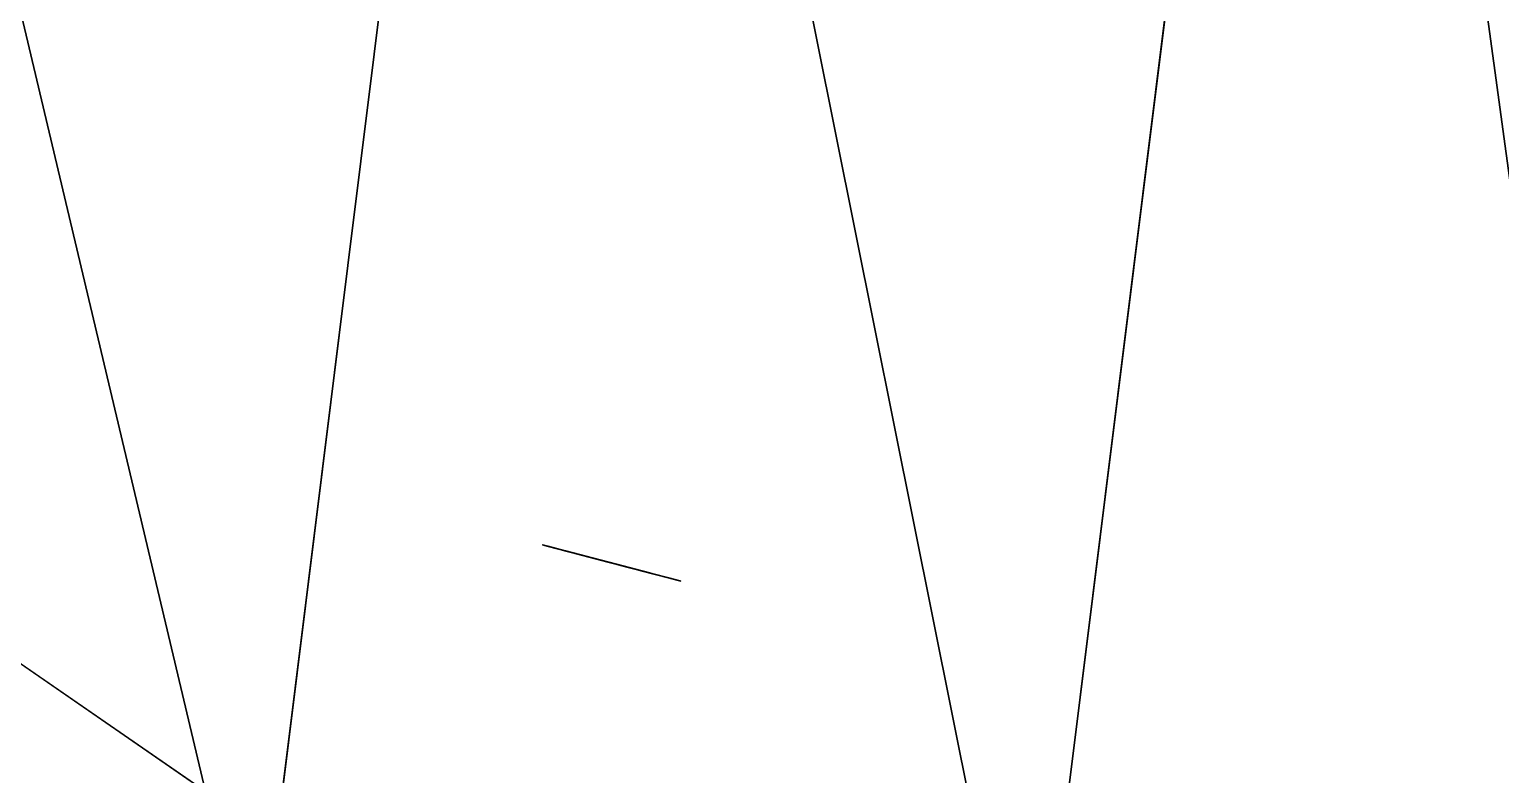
# Model space of a CAD drawing. Header units: inches. Extents: x -9483 to 9461, y -6412 to 6479.
# Drawn here: x 14.8 to 406.3, y -34.5 to 163.8 of the extents above; entities that cross this region are included whole.
import ezdxf

# ---------------------------------------------------------------- set-up
doc = ezdxf.new("R2010")
doc.units = ezdxf.units.IN
doc.header["$MEASUREMENT"] = 0
doc.layers.get('0').update_dxf_attribs({"true_color": 0xff5454})
doc.layers.add('Google_Earth_Snapshot', color=7, linetype='Continuous', true_color=0x664400)

# ---------------------------------------------------------------- blocks, each defined once
blk = doc.blocks.new('Group_1')
blk.add_line((4.57, 0), (6.93, 0, 9.4))
blk.add_polyline3d([(0.46, 0, 11.22), (0.85, 0, 7.45), (0.51, 0, 4.52), (0, 0, 1.56)])
blk = doc.blocks.new('2D_Man_Backpack')
at = {"color": 42, "true_color": 0xb8860b}
blk.add_line((-6.87, 0, 49.41), (-4.49, 0, 55.23), dxfattribs=at)
for p, q in [((-4.86, 0, 52.97), (-5.68, 0, 48.75)), ((-4.49, 0, 55.23), (-4.86, 0, 52.97)), ((-4.46, 0, 55.39), (-4.49, 0, 55.23)), ((0.94, 0, 39.38), (1.81, 0, 39.28)), ((1.76, 0, 64.59), (1.98, 0, 65.74)), ((2.12, 0, 63.26), (2.17, 0, 64.17)), ((4.65, 0, 31.66), (3.39, 0, 29.25)), ((3.39, 0, 29.25), (5.04, 0, 25.74)), ((5.44, 0, 35.34), (4.65, 0, 31.66)), ((5.63, 0, 38.62), (4.89, 0, 38.21)), ((5.45, 0, 58.98), (5.98, 0, 58.43)), ((5.91, 0, 55.52), (5.64, 0, 56.6)), ((10.14, 0, 69.09), (10.33, 0, 68.88)), ((12.24, 0, 10.05), (10.21, 0, 13.38))]:
    blk.add_line(p, q)
at = {"color": 18, "true_color": 0x000000}
blk.add_polyline3d([(-18.79, 0, 3.48), (-18.96, 0, 2.96), (-18.87, 0, 2.66), (-17.46, 0, 1.91), (-16.06, 0, 1.16), (-15.18, 0, 1.21), (-14.11, 0, 0.75), (-13.54, 0, 0.23), (-12.52, 0, -0.08), (-7.38, 0, -0.08), (-7.06, 0, 0), (-6.84, 0, 0.26), (-6.99, 0, 0.47), (-6.85, 0, 0.94), (-6.91, 0, 1.34), (-7.23, 0, 1.54), (-9.58, 0, 1.77), (-10.28, 0, 2.16)], dxfattribs=at)
for points in [[(-18.47, 0, 4.14), (-18.55, 0, 3.53), (-18.79, 0, 3.48)], [(-18.2, 0, 4.88), (-18.47, 0, 4.14)], [(-17.91, 0, 5.59), (-18.01, 0, 5.71), (-18.35, 0, 5.05), (-18.2, 0, 4.88)], [(-18.2, 0, 4.88), (-17.76, 0, 4.38), (-14.53, 0, 2.49), (-13.18, 0, 2.19), (-10.28, 0, 2.16)], [(-17.91, 0, 5.59), (-15.91, 0, 8.31), (-10.2, 0, 17.53), (-9.33, 0, 18.87), (-8.3, 0, 19.73), (-7.48, 0, 20.73), (-5.84, 0, 23.86), (-5.43, 0, 27.7), (-4.98, 0, 31.09), (-5.21, 0, 34.37), (-5.21, 0, 34.6)], [(-17.91, 0, 5.59), (-17.47, 0, 4.95), (-15.6, 0, 3.76), (-14.72, 0, 3.4)], [(1.45, 0, 36.69), (1.03, 0, 34.52), (-0.32, 0, 30.25), (-3.75, 0, 21.1), (-5.37, 0, 18.72), (-7.27, 0, 16.93), (-11.28, 0, 8.76), (-14.72, 0, 3.4)], [(-14.72, 0, 3.4), (-13.03, 0, 2.71), (-10.26, 0, 2.84)], [(-6.87, 0, 49.41), (-7.26, 0, 49.62), (-8.34, 0, 49.63), (-9.51, 0, 48.58), (-12.77, 0, 44.68), (-13, 0, 43.78), (-12.61, 0, 42.82), (-12.39, 0, 42.47)], [(-12.39, 0, 42.47), (-12.6, 0, 40.74), (-12.49, 0, 40.08), (-11.31, 0, 38.23), (-9.1, 0, 35.86), (-7.41, 0, 34.56), (-5.66, 0, 34.1), (-5.21, 0, 34.6)], [(-12.39, 0, 42.47), (-11.98, 0, 41.82), (-10.69, 0, 40.92), (-8.37, 0, 40.13), (-5.67, 0, 40.47), (-4.47, 0, 41.03), (-3.47, 0, 41.84), (-2.61, 0, 42.62), (-1.98, 0, 43.06)], [(-10.28, 0, 2.16), (-10, 0, 2.15), (-10.06, 0, 2.91), (-10.26, 0, 2.84)], [(1.02, 0, 24.41), (0.12, 0, 22.57), (-1.59, 0, 18.8), (-2.46, 0, 16.86), (-3.56, 0, 16.15), (-4.77, 0, 15.64), (-5.51, 0, 13.53), (-8.09, 0, 8.21), (-10.26, 0, 2.84)], [(-6.2, 0, 49.04), (-6.87, 0, 49.41)], [(-5.68, 0, 48.75), (-6.2, 0, 49.04)], [(-6.2, 0, 49.04), (-4.86, 0, 52.97)], [(-2.58, 0, 47.33), (-3.34, 0, 47.61), (-4.09, 0, 47.88), (-5.68, 0, 48.75)], [(-5.21, 0, 34.6), (-4.75, 0, 35.09), (-3.89, 0, 36.03), (-2.62, 0, 37.07)], [(0.34, 0, 61.55), (-0.92, 0, 60.77), (-3.22, 0, 58.33), (-4.46, 0, 55.39)], [(-2.58, 0, 47.33), (-2.82, 0, 45.93), (-2.61, 0, 44.15), (-1.98, 0, 43.06)], [(1.67, 0, 37.8), (0.89, 0, 37.6), (-1.15, 0, 37.25), (-2.62, 0, 37.07)], [(-2.62, 0, 37.07), (-2.22, 0, 37.4), (-0.99, 0, 38.73), (-0.46, 0, 39.64)], [(-1.98, 0, 43.06), (-1.37, 0, 42.01)], [(-1.37, 0, 42.01), (-0.46, 0, 39.64)], [(-0.46, 0, 39.64), (-0.11, 0, 38.73), (1.44, 0, 38.81)], [(0.34, 0, 61.55), (2.25, 0, 61.55), (3.56, 0, 60.94), (5.45, 0, 58.98)], [(2.12, 0, 63.26), (0.68, 0, 63.46), (0.34, 0, 61.55)], [(0.94, 0, 39.38), (1.44, 0, 38.81)], [(3.39, 0, 29.25), (1.02, 0, 24.41)], [(1.02, 0, 24.41), (2.72, 0, 21.89), (4.76, 0, 13.2), (5.5, 0, 10.42), (6.52, 0, 6.01), (7.85, 0, 3.18), (7.83, 0, 2.82)], [(1.44, 0, 38.81), (1.94, 0, 38.23), (2.45, 0, 37.61)], [(1.45, 0, 36.69), (2.35, 0, 36.38)], [(2.45, 0, 37.61), (1.67, 0, 37.8)], [(1.76, 0, 64.59), (2.17, 0, 64.17)], [(1.81, 0, 39.28), (3.06, 0, 40.35), (3.96, 0, 41.86)], [(4.22, 0, 39.6), (3.26, 0, 39.31), (1.81, 0, 39.28)], [(1.98, 0, 65.74), (2.47, 0, 67.9), (3.2, 0, 69.29), (4.42, 0, 70.43), (4.96, 0, 70.67)], [(2.53, 0, 43.95), (1.99, 0, 45.77)], [(1.99, 0, 45.77), (2.55, 0, 46.22), (5.64, 0, 56.6)], [(2.17, 0, 64.17), (2.27, 0, 64.07), (3.26, 0, 63.82), (4.32, 0, 63.49), (5.36, 0, 62.95), (5.94, 0, 63.04), (6.55, 0, 63.67), (7.65, 0, 64.4), (7.94, 0, 64.57)], [(2.45, 0, 37.61), (2.51, 0, 37.05), (2.35, 0, 36.38)], [(2.35, 0, 36.38), (3.16, 0, 36.14), (4.25, 0, 35.87), (4.71, 0, 35.82), (5.02, 0, 35.93), (5.22, 0, 36.21)], [(3.96, 0, 41.86), (2.53, 0, 43.95)], [(3.96, 0, 41.86), (4.22, 0, 40.87), (4.22, 0, 39.6)], [(4.89, 0, 38.21), (4.57, 0, 38.99), (4.22, 0, 39.6)], [(4.99, 0, 37.08), (4.89, 0, 38.21)], [(4.96, 0, 70.67), (6.84, 0, 70.86), (9.13, 0, 70.4)], [(5.63, 0, 38.62), (5.66, 0, 38.26), (5.33, 0, 37.67), (4.99, 0, 37.08)], [(5.22, 0, 36.21), (4.99, 0, 37.08)], [(12.36, 0, 2.53), (9.89, 0, 7.05), (7.84, 0, 12.07), (6.76, 0, 19.42), (5.04, 0, 25.74)], [(5.64, 0, 56.6), (5.14, 0, 58.53), (5.45, 0, 58.98)], [(5.44, 0, 35.34), (5.22, 0, 36.21)], [(5.63, 0, 38.62), (5.85, 0, 41.31), (5.91, 0, 55.52)], [(5.98, 0, 58.43), (6.42, 0, 60.74)], [(6.42, 0, 60.74), (7.22, 0, 60.89), (7.99, 0, 61.33), (8.64, 0, 62.13), (9.27, 0, 63.37), (9.67, 0, 64.35), (9.68, 0, 64.79), (9.96, 0, 65.15), (10.17, 0, 65.82)], [(7.83, 0, 2.82), (7.63, 0, 2.83), (7.66, 0, 1.24), (8.1, 0, 1.28)], [(12.36, 0, 2.53), (11.81, 0, 2.53), (7.83, 0, 2.82)], [(8.94, 0, 65.43), (8.96, 0, 66.04), (8.61, 0, 66.19), (8.22, 0, 65.84), (7.98, 0, 65.32), (7.94, 0, 64.57)], [(7.96, 0, 63.78), (7.94, 0, 64.57)], [(7.96, 0, 63.78), (8.17, 0, 63.53), (8.4, 0, 63.67)], [(8.1, 0, 1.28), (8.26, 0, 0.47), (8.12, 0, 0.27), (8.23, 0, -0.08)], [(8.1, 0, 1.28), (8.54, 0, 1.32), (12.47, 0, 2.03), (15.8, 0, 3.18), (16.22, 0, 3.54)], [(8.23, 0, -0.08), (10.86, 0, -0.08), (12.74, 0, 0.33), (14.2, 0, 0.51), (16.99, 0, 1.48), (18.91, 0, 2.44), (19.06, 0, 2.8), (18.82, 0, 3.06), (18.68, 0, 3.69), (18.36, 0, 3.96), (17.13, 0, 3.64), (16.22, 0, 3.54)], [(8.77, 0, 70.18), (10.09, 0, 69.6), (10.55, 0, 69.09)], [(8.94, 0, 65.43), (8.89, 0, 64.83), (8.88, 0, 64.47), (9.24, 0, 64.45)], [(9.24, 0, 64.45), (9.59, 0, 65.3), (9.85, 0, 65.75), (10.17, 0, 65.82)], [(10.55, 0, 69.09), (10.14, 0, 69.09)], [(10.17, 0, 65.82), (10.46, 0, 66.2), (10.53, 0, 67.16), (10.77, 0, 66.9)], [(10.77, 0, 66.9), (10.87, 0, 67.79), (10.33, 0, 68.88)], [(15.58, 0, 4.12), (15.05, 0, 5.46), (12.24, 0, 10.05)], [(15.58, 0, 4.12), (12.36, 0, 2.53)], [(16.22, 0, 3.54), (15.75, 0, 4.47), (15.58, 0, 4.12)], [(9.13, 0, 70.4), (8.77, 0, 70.18)]]:
    blk.add_polyline3d(points)
at = {"color": 7, "true_color": 0xf5f5f5}
for points in [[(-1.37, 0, 42.01), (-0.94, 0, 41.26), (0.07, 0, 39.48), (0.94, 0, 39.38)], [(2.53, 0, 43.95), (3.51, 0, 45.71), (5.11, 0, 52), (5.91, 0, 55.52)]]:
    blk.add_polyline3d(points, dxfattribs=at)
at = {"color": 169, "true_color": 0x242f42}
for points in [[(1.67, 0, 37.8), (1.45, 0, 36.69)], [(5.44, 0, 35.34), (5.49, 0, 33.81), (5.61, 0, 32.01), (6.24, 0, 30.67), (7.48, 0, 27.3), (10.1, 0, 19.95), (10.58, 0, 17.49), (11.41, 0, 13.77), (12.24, 0, 10.05)]]:
    blk.add_polyline3d(points, dxfattribs=at)
at = {"color": 250, "true_color": 0x232323}
blk.add_polyline3d([(6.42, 0, 60.74), (5.24, 0, 61.72), (3.49, 0, 62.69), (2.12, 0, 63.26)], dxfattribs=at)
blk.add_blockref('Group_1', (-2.58, 0, 45.77))
at = {"color": 7, "true_color": 0xf5f5f5}
mesh = blk.add_polyface(dxfattribs=at)
corners = [(-7.38, 0, -0.08), (-13.54, 0, 0.23), (-12.52, 0, -0.08), (-7.06, 0), (-6.84, 0, 0.26), (-14.11, 0, 0.75), (-6.99, 0, 0.47), (-6.85, 0, 0.94), (-15.18, 0, 1.21), (-6.91, 0, 1.34), (-17.46, 0, 1.91), (-16.06, 0, 1.16), (-7.23, 0, 1.54), (-9.58, 0, 1.77), (-10.28, 0, 2.16), (-13.18, 0, 2.19), (-18.87, 0, 2.66), (-14.53, 0, 2.49), (-17.76, 0, 4.38), (-18.96, 0, 2.96), (-18.55, 0, 3.53), (-18.79, 0, 3.48), (-18.47, 0, 4.14), (-18.2, 0, 4.88)]
mesh.append_faces([[corners[k] for k in face] for face in [(0, 1, 2), (8, 10, 11), (19, 20, 21), (22, 18, 23)]], dxfattribs={"vtx0": -1, "color": 7})
mesh.append_faces([[corners[k] for k in face] for face in [(1, 4, 5), (5, 7, 8), (10, 15, 16), (16, 18, 19), (20, 18, 22)]], dxfattribs={"vtx0": -1, "vtx1": -1, "color": 7})
mesh.append_faces([[corners[k] for k in face] for face in [(10, 8, 9), (19, 18, 20)]], dxfattribs={"vtx0": -1, "vtx1": -1, "vtx2": -1, "color": 7})
mesh.append_faces([[corners[k] for k in face] for face in [(1, 0, 3), (1, 3, 4), (5, 4, 6), (5, 6, 7), (8, 7, 9), (10, 9, 12), (10, 12, 13), (10, 13, 14), (10, 14, 15), (16, 15, 17), (16, 17, 18)]], dxfattribs={"vtx0": -1, "vtx2": -1, "color": 7})
mesh = blk.add_polyface(dxfattribs=at)
corners = [(-10.06, 0, 2.91), (-10.28, 0, 2.16), (-10, 0, 2.15), (-10.26, 0, 2.84), (-13.18, 0, 2.19), (-14.53, 0, 2.49), (-13.03, 0, 2.71), (-17.76, 0, 4.38), (-14.72, 0, 3.4), (-15.6, 0, 3.76), (-17.47, 0, 4.95), (-18.2, 0, 4.88), (-18.35, 0, 5.05), (-17.91, 0, 5.59), (-18.01, 0, 5.71)]
mesh.append_faces([[corners[k] for k in face] for face in [(0, 1, 2), (12, 13, 14)]], dxfattribs={"vtx0": -1, "color": 7})
mesh.append_faces([[corners[k] for k in face] for face in [(1, 3, 4), (4, 3, 5), (7, 10, 11), (11, 10, 12)]], dxfattribs={"vtx0": -1, "vtx1": -1, "color": 7})
mesh.append_faces([[corners[k] for k in face] for face in [(1, 0, 3), (5, 3, 6), (6, 7, 5), (7, 6, 8), (7, 8, 9), (7, 9, 10), (12, 10, 13)]], dxfattribs={"vtx0": -1, "vtx2": -1, "color": 7})
mesh = blk.add_polyface(dxfattribs=at)
corners = [(-11.28, 0, 8.76), (-15.6, 0, 3.76), (-14.72, 0, 3.4), (-17.47, 0, 4.95), (-17.91, 0, 5.59), (-15.91, 0, 8.31), (-10.2, 0, 17.53), (-7.27, 0, 16.93), (-5.37, 0, 18.72), (-9.33, 0, 18.87), (-3.75, 0, 21.1), (-8.3, 0, 19.73), (-7.48, 0, 20.73), (-5.84, 0, 23.86), (-0.32, 0, 30.25), (-5.43, 0, 27.7), (-4.98, 0, 31.09), (1.03, 0, 34.52), (-5.21, 0, 34.37), (-5.21, 0, 34.6), (1.45, 0, 36.69), (-4.75, 0, 35.09), (-3.89, 0, 36.03), (-2.62, 0, 37.07), (-1.15, 0, 37.25), (0.89, 0, 37.6), (1.67, 0, 37.8)]
mesh.append_faces([[corners[k] for k in face] for face in [(0, 1, 2), (25, 20, 26)]], dxfattribs={"vtx0": -1, "color": 7})
mesh.append_faces([[corners[k] for k in face] for face in [(1, 0, 3), (3, 0, 4), (4, 0, 5), (5, 0, 6), (6, 8, 9), (9, 10, 11), (11, 10, 12), (12, 10, 13), (13, 14, 15), (15, 14, 16), (16, 17, 18), (18, 17, 19), (19, 20, 21), (21, 20, 22), (22, 20, 23), (23, 20, 24), (24, 20, 25)]], dxfattribs={"vtx0": -1, "vtx1": -1, "color": 7})
mesh.append_faces([[corners[k] for k in face] for face in [(6, 0, 7), (6, 7, 8), (9, 8, 10), (13, 10, 14), (16, 14, 17), (19, 17, 20)]], dxfattribs={"vtx0": -1, "vtx2": -1, "color": 7})
mesh = blk.add_polyface(dxfattribs=at)
corners = [(5.44, 0, 35.34), (5.02, 0, 35.93), (4.71, 0, 35.82), (5.22, 0, 36.21), (-10.26, 0, 2.84), (-14.72, 0, 3.4), (-13.03, 0, 2.71), (-8.09, 0, 8.21), (-11.28, 0, 8.76), (-5.51, 0, 13.53), (-7.27, 0, 16.93), (-4.77, 0, 15.64), (-3.56, 0, 16.15), (-2.46, 0, 16.86), (-1.59, 0, 18.8), (-5.37, 0, 18.72), (-3.75, 0, 21.1), (0.12, 0, 22.57), (-0.32, 0, 30.25), (1.02, 0, 24.41), (3.39, 0, 29.25), (4.65, 0, 31.66), (1.03, 0, 34.52), (2.35, 0, 36.38), (1.45, 0, 36.69), (3.16, 0, 36.14), (4.25, 0, 35.87)]
mesh.append_faces([[corners[k] for k in face] for face in [(1, 0, 3), (4, 5, 6), (22, 23, 24)]], dxfattribs={"vtx0": -1, "color": 7})
mesh.append_faces([[corners[k] for k in face] for face in [(5, 7, 8), (8, 9, 10), (10, 14, 15), (15, 14, 16), (16, 17, 18), (18, 21, 22), (23, 0, 25), (25, 0, 26), (26, 0, 2)]], dxfattribs={"vtx0": -1, "vtx1": -1, "color": 7})
mesh.append_faces([[corners[k] for k in face] for face in [(22, 0, 23)]], dxfattribs={"vtx0": -1, "vtx1": -1, "vtx2": -1, "color": 7})
mesh.append_faces([[corners[k] for k in face] for face in [(0, 1, 2), (5, 4, 7), (8, 7, 9), (10, 9, 11), (10, 11, 12), (10, 12, 13), (10, 13, 14), (16, 14, 17), (18, 17, 19), (18, 19, 20), (18, 20, 21), (22, 21, 0)]], dxfattribs={"vtx0": -1, "vtx2": -1, "color": 7})
mesh = blk.add_polyface(dxfattribs=at)
corners = [(-5.67, 0, 40.47), (-10.69, 0, 40.92), (-8.37, 0, 40.13), (-4.47, 0, 41.03), (-11.98, 0, 41.82), (-3.47, 0, 41.84), (-12.39, 0, 42.47), (-2.61, 0, 42.62), (-12.61, 0, 42.82), (-1.98, 0, 43.06), (-13, 0, 43.78), (-2.61, 0, 44.15), (-12.77, 0, 44.68), (-2.82, 0, 45.93), (-9.51, 0, 48.58), (-2.58, 0, 47.33), (-3.34, 0, 47.61), (-4.09, 0, 47.88), (-5.68, 0, 48.75), (-8.34, 0, 49.63), (-6.2, 0, 49.04), (-6.87, 0, 49.41), (-7.26, 0, 49.62)]
mesh.append_faces([[corners[k] for k in face] for face in [(0, 1, 2), (19, 21, 22)]], dxfattribs={"vtx0": -1, "color": 7})
mesh.append_faces([[corners[k] for k in face] for face in [(1, 3, 4), (4, 5, 6), (6, 7, 8), (8, 9, 10), (10, 11, 12), (12, 13, 14), (14, 18, 19)]], dxfattribs={"vtx0": -1, "vtx1": -1, "color": 7})
mesh.append_faces([[corners[k] for k in face] for face in [(1, 0, 3), (4, 3, 5), (6, 5, 7), (8, 7, 9), (10, 9, 11), (12, 11, 13), (14, 13, 15), (14, 15, 16), (14, 16, 17), (14, 17, 18), (19, 18, 20), (19, 20, 21)]], dxfattribs={"vtx0": -1, "vtx2": -1, "color": 7})
mesh = blk.add_polyface(dxfattribs=at)
corners = [(-5.21, 0, 34.6), (-7.41, 0, 34.56), (-5.66, 0, 34.1), (-9.1, 0, 35.86), (-4.75, 0, 35.09), (-3.89, 0, 36.03), (-11.31, 0, 38.23), (-2.62, 0, 37.07), (-2.22, 0, 37.4), (-0.99, 0, 38.73), (-12.49, 0, 40.08), (-0.46, 0, 39.64), (-8.37, 0, 40.13), (-5.67, 0, 40.47), (-1.37, 0, 42.01), (-4.47, 0, 41.03), (-3.47, 0, 41.84), (-2.61, 0, 42.62), (-1.98, 0, 43.06), (-12.6, 0, 40.74), (-10.69, 0, 40.92), (-11.98, 0, 41.82), (-12.39, 0, 42.47)]
mesh.append_faces([[corners[k] for k in face] for face in [(0, 1, 2), (17, 14, 18), (19, 21, 22)]], dxfattribs={"vtx0": -1, "color": 7})
mesh.append_faces([[corners[k] for k in face] for face in [(1, 0, 3), (3, 5, 6), (6, 9, 10), (12, 11, 13), (13, 14, 15), (15, 14, 16), (16, 14, 17)]], dxfattribs={"vtx0": -1, "vtx1": -1, "color": 7})
mesh.append_faces([[corners[k] for k in face] for face in [(10, 11, 12)]], dxfattribs={"vtx0": -1, "vtx1": -1, "vtx2": -1, "color": 7})
mesh.append_faces([[corners[k] for k in face] for face in [(3, 0, 4), (3, 4, 5), (6, 5, 7), (6, 7, 8), (6, 8, 9), (10, 9, 11), (13, 11, 14), (12, 19, 10), (19, 12, 20), (19, 20, 21)]], dxfattribs={"vtx0": -1, "vtx2": -1, "color": 7})
mesh = blk.add_polyface(dxfattribs=at)
corners = [(-4.86, 0, 52.97), (-6.87, 0, 49.41), (-6.2, 0, 49.04), (-4.49, 0, 55.23)]
mesh.append_faces([[corners[k] for k in face] for face in [(0, 1, 2), (1, 0, 3)]], dxfattribs={"vtx0": -1, "color": 7})
mesh = blk.add_polyface(dxfattribs=at)
corners = [(3.06, 0, 40.35), (0.94, 0, 39.38), (1.81, 0, 39.28), (0.07, 0, 39.48), (-0.94, 0, 41.26), (3.96, 0, 41.86), (-1.37, 0, 42.01), (2.53, 0, 43.95), (-1.98, 0, 43.06), (-2.61, 0, 44.15), (1.99, 0, 45.77), (-2.82, 0, 45.93), (2.55, 0, 46.22), (-2.58, 0, 47.33), (5.64, 0, 56.6), (-3.34, 0, 47.61), (-4.09, 0, 47.88), (-5.68, 0, 48.75), (-4.86, 0, 52.97), (-4.49, 0, 55.23), (-4.46, 0, 55.39), (-3.22, 0, 58.33), (5.14, 0, 58.53), (-0.92, 0, 60.77), (5.45, 0, 58.98), (3.56, 0, 60.94), (0.34, 0, 61.55), (2.25, 0, 61.55)]
mesh.append_faces([[corners[k] for k in face] for face in [(0, 1, 2), (26, 25, 27)]], dxfattribs={"vtx0": -1, "color": 7})
mesh.append_faces([[corners[k] for k in face] for face in [(1, 0, 3), (3, 0, 4), (4, 5, 6), (6, 7, 8), (8, 7, 9), (9, 10, 11), (11, 12, 13), (13, 14, 15), (15, 14, 16), (16, 14, 17), (17, 14, 18), (18, 14, 19), (19, 14, 20), (20, 14, 21), (21, 22, 23), (23, 25, 26)]], dxfattribs={"vtx0": -1, "vtx1": -1, "color": 7})
mesh.append_faces([[corners[k] for k in face] for face in [(4, 0, 5), (6, 5, 7), (9, 7, 10), (11, 10, 12), (13, 12, 14), (21, 14, 22), (23, 22, 24), (23, 24, 25)]], dxfattribs={"vtx0": -1, "vtx2": -1, "color": 7})
mesh = blk.add_polyface(dxfattribs=at)
corners = [(1.94, 0, 38.23), (1.67, 0, 37.8), (2.45, 0, 37.61), (1.44, 0, 38.81), (-0.11, 0, 38.73), (-1.15, 0, 37.25), (-2.22, 0, 37.4), (-2.62, 0, 37.07), (0.89, 0, 37.6), (-0.99, 0, 38.73), (-0.46, 0, 39.64)]
mesh.append_faces([[corners[k] for k in face] for face in [(0, 1, 2), (5, 6, 7), (9, 4, 10)]], dxfattribs={"vtx0": -1, "color": 7})
mesh.append_faces([[corners[k] for k in face] for face in [(6, 8, 9)]], dxfattribs={"vtx0": -1, "vtx1": -1, "color": 7})
mesh.append_faces([[corners[k] for k in face] for face in [(9, 1, 0), (9, 0, 4)]], dxfattribs={"vtx0": -1, "vtx1": -1, "vtx2": -1, "color": 7})
mesh.append_faces([[corners[k] for k in face] for face in [(6, 5, 8), (9, 8, 1)]], dxfattribs={"vtx0": -1, "vtx2": -1, "color": 7})
mesh.append_faces([[corners[k] for k in face] for face in [(3, 4, 0)]], dxfattribs={"vtx1": -1, "color": 7})
mesh = blk.add_polyface(dxfattribs=at)
corners = [(1.44, 0, 38.81), (-0.46, 0, 39.64), (-0.11, 0, 38.73), (0.07, 0, 39.48), (0.94, 0, 39.38), (-0.94, 0, 41.26), (-1.37, 0, 42.01)]
mesh.append_faces([[corners[k] for k in face] for face in [(0, 1, 2), (3, 0, 4), (1, 5, 6)]], dxfattribs={"vtx0": -1, "color": 7})
mesh.append_faces([[corners[k] for k in face] for face in [(1, 0, 3)]], dxfattribs={"vtx0": -1, "vtx1": -1, "vtx2": -1, "color": 7})
mesh.append_faces([[corners[k] for k in face] for face in [(1, 3, 5)]], dxfattribs={"vtx0": -1, "vtx2": -1, "color": 7})
mesh = blk.add_polyface(dxfattribs=at)
corners = [(6.42, 0, 60.74), (5.45, 0, 58.98), (5.98, 0, 58.43), (3.56, 0, 60.94), (5.24, 0, 61.72), (2.25, 0, 61.55), (0.34, 0, 61.55), (0.68, 0, 63.46), (3.49, 0, 62.69), (2.12, 0, 63.26)]
mesh.append_faces([[corners[k] for k in face] for face in [(0, 1, 2), (7, 8, 9)]], dxfattribs={"vtx0": -1, "color": 7})
mesh.append_faces([[corners[k] for k in face] for face in [(1, 0, 3), (3, 4, 5), (5, 4, 6), (6, 4, 7)]], dxfattribs={"vtx0": -1, "vtx1": -1, "color": 7})
mesh.append_faces([[corners[k] for k in face] for face in [(3, 0, 4), (7, 4, 8)]], dxfattribs={"vtx0": -1, "vtx2": -1, "color": 7})
mesh = blk.add_polyface(dxfattribs=at)
corners = [(4.57, 0, 38.99), (3.26, 0, 39.31), (1.81, 0, 39.28), (4.22, 0, 39.6), (5.02, 0, 35.93), (4.25, 0, 35.87), (4.71, 0, 35.82), (3.16, 0, 36.14), (5.22, 0, 36.21), (2.35, 0, 36.38), (4.99, 0, 37.08), (2.51, 0, 37.05), (2.45, 0, 37.61), (4.89, 0, 38.21), (1.94, 0, 38.23), (1.44, 0, 38.81), (0.94, 0, 39.38)]
mesh.append_faces([[corners[k] for k in face] for face in [(1, 0, 3), (4, 5, 6), (15, 2, 16)]], dxfattribs={"vtx0": -1, "color": 7})
mesh.append_faces([[corners[k] for k in face] for face in [(5, 4, 7), (7, 8, 9), (9, 10, 11), (11, 10, 12), (12, 13, 14), (14, 0, 15)]], dxfattribs={"vtx0": -1, "vtx1": -1, "color": 7})
mesh.append_faces([[corners[k] for k in face] for face in [(15, 0, 2)]], dxfattribs={"vtx0": -1, "vtx1": -1, "vtx2": -1, "color": 7})
mesh.append_faces([[corners[k] for k in face] for face in [(0, 1, 2), (7, 4, 8), (9, 8, 10), (12, 10, 13), (14, 13, 0)]], dxfattribs={"vtx0": -1, "vtx2": -1, "color": 7})
mesh = blk.add_polyface(dxfattribs=at)
corners = [(9.89, 0, 7.05), (11.81, 0, 2.53), (12.36, 0, 2.53), (7.83, 0, 2.82), (7.85, 0, 3.18), (6.52, 0, 6.01), (5.5, 0, 10.42), (7.84, 0, 12.07), (4.76, 0, 13.2), (6.76, 0, 19.42), (2.72, 0, 21.89), (5.04, 0, 25.74), (1.02, 0, 24.41), (3.39, 0, 29.25)]
mesh.append_faces([[corners[k] for k in face] for face in [(0, 1, 2), (12, 11, 13)]], dxfattribs={"vtx0": -1, "color": 7})
mesh.append_faces([[corners[k] for k in face] for face in [(1, 0, 3), (3, 0, 4), (4, 0, 5), (5, 0, 6), (6, 7, 8), (8, 9, 10), (10, 11, 12)]], dxfattribs={"vtx0": -1, "vtx1": -1, "color": 7})
mesh.append_faces([[corners[k] for k in face] for face in [(6, 0, 7), (8, 7, 9), (10, 9, 11)]], dxfattribs={"vtx0": -1, "vtx2": -1, "color": 7})
mesh = blk.add_polyface(dxfattribs=at)
corners = [(2.51, 0, 37.05), (1.45, 0, 36.69), (2.35, 0, 36.38), (1.67, 0, 37.8), (2.45, 0, 37.61)]
mesh.append_faces([[corners[k] for k in face] for face in [(0, 1, 2), (3, 0, 4)]], dxfattribs={"vtx0": -1, "color": 7})
mesh.append_faces([[corners[k] for k in face] for face in [(1, 0, 3)]], dxfattribs={"vtx0": -1, "vtx1": -1, "color": 7})
mesh = blk.add_polyface(dxfattribs=at)
corners = [(9.59, 0, 65.3), (8.88, 0, 64.47), (9.24, 0, 64.45), (8.89, 0, 64.83), (8.94, 0, 65.43), (9.85, 0, 65.75), (8.96, 0, 66.04), (10.17, 0, 65.82), (10.46, 0, 66.2), (8.61, 0, 66.19), (10.87, 0, 67.79), (10.53, 0, 67.16), (10.77, 0, 66.9), (10.09, 0, 69.6), (10.14, 0, 69.09), (10.55, 0, 69.09), (3.2, 0, 69.29), (4.42, 0, 70.43), (8.77, 0, 70.18), (9.13, 0, 70.4), (6.84, 0, 70.86), (4.96, 0, 70.67), (5.94, 0, 63.04), (4.32, 0, 63.49), (5.36, 0, 62.95), (6.55, 0, 63.67), (3.26, 0, 63.82), (7.65, 0, 64.4), (2.27, 0, 64.07), (2.17, 0, 64.17), (1.76, 0, 64.59), (7.94, 0, 64.57), (7.98, 0, 65.32), (1.98, 0, 65.74), (8.22, 0, 65.84), (2.47, 0, 67.9), (10.33, 0, 68.88)]
mesh.append_faces([[corners[k] for k in face] for face in [(0, 1, 2), (10, 11, 12), (13, 14, 15), (17, 20, 21), (22, 23, 24)]], dxfattribs={"vtx0": -1, "color": 7})
mesh.append_faces([[corners[k] for k in face] for face in [(1, 0, 3), (3, 0, 4), (4, 5, 6), (6, 8, 9), (16, 13, 17), (23, 25, 26), (26, 27, 28), (28, 27, 29), (29, 27, 30), (30, 32, 33), (33, 34, 35), (35, 36, 16)]], dxfattribs={"vtx0": -1, "vtx1": -1, "color": 7})
mesh.append_faces([[corners[k] for k in face] for face in [(14, 13, 16), (35, 9, 8), (35, 11, 10)]], dxfattribs={"vtx0": -1, "vtx1": -1, "vtx2": -1, "color": 7})
mesh.append_faces([[corners[k] for k in face] for face in [(4, 0, 5), (6, 5, 7), (6, 7, 8), (17, 13, 18), (17, 18, 19), (17, 19, 20), (23, 22, 25), (26, 25, 27), (30, 27, 31), (30, 31, 32), (33, 32, 34), (35, 34, 9), (35, 8, 11), (35, 10, 36), (16, 36, 14)]], dxfattribs={"vtx0": -1, "vtx2": -1, "color": 7})
mesh = blk.add_polyface(dxfattribs=at)
corners = [(3.26, 0, 39.31), (3.06, 0, 40.35), (1.81, 0, 39.28), (4.22, 0, 39.6), (4.22, 0, 40.87), (3.96, 0, 41.86)]
mesh.append_faces([[corners[k] for k in face] for face in [(0, 1, 2), (1, 4, 5)]], dxfattribs={"vtx0": -1, "color": 7})
mesh.append_faces([[corners[k] for k in face] for face in [(1, 0, 3), (1, 3, 4)]], dxfattribs={"vtx0": -1, "vtx2": -1, "color": 7})
mesh = blk.add_polyface(dxfattribs=at)
corners = [(3.51, 0, 45.71), (1.99, 0, 45.77), (2.53, 0, 43.95), (2.55, 0, 46.22), (5.11, 0, 52), (5.64, 0, 56.6), (5.91, 0, 55.52)]
mesh.append_faces([[corners[k] for k in face] for face in [(0, 1, 2), (5, 4, 6)]], dxfattribs={"vtx0": -1, "color": 7})
mesh.append_faces([[corners[k] for k in face] for face in [(1, 0, 3), (3, 4, 5)]], dxfattribs={"vtx0": -1, "vtx1": -1, "color": 7})
mesh.append_faces([[corners[k] for k in face] for face in [(3, 0, 4)]], dxfattribs={"vtx0": -1, "vtx2": -1, "color": 7})
mesh = blk.add_polyface(dxfattribs=at)
corners = [(7.65, 0, 64.4), (8.88, 0, 64.47), (7.94, 0, 64.57), (9.24, 0, 64.45), (8.89, 0, 64.83), (7.98, 0, 65.32), (8.94, 0, 65.43), (8.22, 0, 65.84), (8.96, 0, 66.04), (8.61, 0, 66.19), (7.22, 0, 60.89), (5.24, 0, 61.72), (6.42, 0, 60.74), (7.99, 0, 61.33), (8.64, 0, 62.13), (3.49, 0, 62.69), (9.27, 0, 63.37), (5.36, 0, 62.95), (5.94, 0, 63.04), (6.55, 0, 63.67), (9.67, 0, 64.35), (9.68, 0, 64.79), (9.59, 0, 65.3), (9.96, 0, 65.15), (10.17, 0, 65.82), (9.85, 0, 65.75), (2.12, 0, 63.26), (4.32, 0, 63.49), (2.27, 0, 64.07), (2.17, 0, 64.17), (3.26, 0, 63.82)]
mesh.append_faces([[corners[k] for k in face] for face in [(7, 8, 9), (10, 11, 12), (22, 24, 25), (26, 28, 29), (28, 27, 30)]], dxfattribs={"vtx0": -1, "color": 7})
mesh.append_faces([[corners[k] for k in face] for face in [(0, 1, 2), (1, 0, 3), (2, 4, 5), (5, 6, 7), (11, 14, 15), (17, 16, 18), (18, 16, 19), (19, 20, 0), (3, 21, 22)]], dxfattribs={"vtx0": -1, "vtx1": -1, "color": 7})
mesh.append_faces([[corners[k] for k in face] for face in [(15, 16, 17), (0, 20, 3), (26, 27, 28)]], dxfattribs={"vtx0": -1, "vtx1": -1, "vtx2": -1, "color": 7})
mesh.append_faces([[corners[k] for k in face] for face in [(2, 1, 4), (5, 4, 6), (7, 6, 8), (11, 10, 13), (11, 13, 14), (15, 14, 16), (19, 16, 20), (3, 20, 21), (22, 21, 23), (22, 23, 24), (17, 26, 15), (26, 17, 27)]], dxfattribs={"vtx0": -1, "vtx2": -1, "color": 7})
mesh = blk.add_polyface(dxfattribs=at)
corners = [(5.63, 0, 38.62), (4.57, 0, 38.99), (4.89, 0, 38.21), (5.85, 0, 41.31), (4.22, 0, 39.6), (4.22, 0, 40.87), (3.96, 0, 41.86), (5.91, 0, 55.52), (5.11, 0, 52), (3.51, 0, 45.71), (2.53, 0, 43.95)]
mesh.append_faces([[corners[k] for k in face] for face in [(0, 1, 2), (6, 9, 10)]], dxfattribs={"vtx0": -1, "color": 7})
mesh.append_faces([[corners[k] for k in face] for face in [(1, 3, 4), (4, 3, 5), (5, 3, 6)]], dxfattribs={"vtx0": -1, "vtx1": -1, "color": 7})
mesh.append_faces([[corners[k] for k in face] for face in [(1, 0, 3), (6, 3, 7), (6, 7, 8), (6, 8, 9)]], dxfattribs={"vtx0": -1, "vtx2": -1, "color": 7})
mesh = blk.add_polyface(dxfattribs=at)
corners = [(15.58, 0, 4.12), (9.89, 0, 7.05), (12.36, 0, 2.53), (15.05, 0, 5.46), (12.24, 0, 10.05), (7.84, 0, 12.07), (11.41, 0, 13.77), (6.76, 0, 19.42), (10.58, 0, 17.49), (10.1, 0, 19.95), (5.04, 0, 25.74), (7.48, 0, 27.3), (3.39, 0, 29.25), (6.24, 0, 30.67), (4.65, 0, 31.66), (5.61, 0, 32.01), (5.49, 0, 33.81), (5.44, 0, 35.34)]
mesh.append_faces([[corners[k] for k in face] for face in [(0, 1, 2), (14, 16, 17)]], dxfattribs={"vtx0": -1, "color": 7})
mesh.append_faces([[corners[k] for k in face] for face in [(1, 4, 5), (5, 6, 7), (7, 9, 10), (10, 11, 12), (12, 13, 14)]], dxfattribs={"vtx0": -1, "vtx1": -1, "color": 7})
mesh.append_faces([[corners[k] for k in face] for face in [(1, 0, 3), (1, 3, 4), (5, 4, 6), (7, 6, 8), (7, 8, 9), (10, 9, 11), (12, 11, 13), (14, 13, 15), (14, 15, 16)]], dxfattribs={"vtx0": -1, "vtx2": -1, "color": 7})
mesh = blk.add_polyface(dxfattribs=at)
corners = [(5.33, 0, 37.67), (4.89, 0, 38.21), (4.99, 0, 37.08), (5.66, 0, 38.26), (5.63, 0, 38.62)]
mesh.append_faces([[corners[k] for k in face] for face in [(0, 1, 2), (1, 3, 4)]], dxfattribs={"vtx0": -1, "color": 7})
mesh.append_faces([[corners[k] for k in face] for face in [(1, 0, 3)]], dxfattribs={"vtx0": -1, "vtx2": -1, "color": 7})
mesh = blk.add_polyface(dxfattribs=at)
corners = [(15.8, 0, 3.18), (12.36, 0, 2.53), (12.47, 0, 2.03), (15.58, 0, 4.12), (16.22, 0, 3.54), (15.75, 0, 4.47), (8.1, 0, 1.28), (7.63, 0, 2.83), (7.66, 0, 1.24), (8.54, 0, 1.32), (11.81, 0, 2.53), (7.83, 0, 2.82)]
mesh.append_faces([[corners[k] for k in face] for face in [(3, 4, 5), (6, 7, 8), (7, 10, 11)]], dxfattribs={"vtx0": -1, "color": 7})
mesh.append_faces([[corners[k] for k in face] for face in [(0, 1, 2), (1, 0, 3), (10, 2, 1)]], dxfattribs={"vtx0": -1, "vtx1": -1, "color": 7})
mesh.append_faces([[corners[k] for k in face] for face in [(7, 2, 10)]], dxfattribs={"vtx0": -1, "vtx1": -1, "vtx2": -1, "color": 7})
mesh.append_faces([[corners[k] for k in face] for face in [(3, 0, 4), (7, 6, 9), (7, 9, 2)]], dxfattribs={"vtx0": -1, "vtx2": -1, "color": 7})
mesh = blk.add_polyface(dxfattribs=at)
corners = [(10.86, 0, -0.08), (8.12, 0, 0.27), (8.23, 0, -0.08), (12.74, 0, 0.33), (8.26, 0, 0.47), (14.2, 0, 0.51), (8.1, 0, 1.28), (16.99, 0, 1.48), (8.54, 0, 1.32), (12.47, 0, 2.03), (18.91, 0, 2.44), (15.8, 0, 3.18), (19.06, 0, 2.8), (18.82, 0, 3.06), (18.68, 0, 3.69), (16.22, 0, 3.54), (17.13, 0, 3.64), (18.36, 0, 3.96)]
mesh.append_faces([[corners[k] for k in face] for face in [(0, 1, 2), (16, 14, 17)]], dxfattribs={"vtx0": -1, "color": 7})
mesh.append_faces([[corners[k] for k in face] for face in [(1, 3, 4), (4, 5, 6), (6, 7, 8), (8, 7, 9), (9, 10, 11), (11, 14, 15), (15, 14, 16)]], dxfattribs={"vtx0": -1, "vtx1": -1, "color": 7})
mesh.append_faces([[corners[k] for k in face] for face in [(1, 0, 3), (4, 3, 5), (6, 5, 7), (9, 7, 10), (11, 10, 12), (11, 12, 13), (11, 13, 14)]], dxfattribs={"vtx0": -1, "vtx2": -1, "color": 7})
blk = doc.blocks.new('Group_3')
at = {"color": 251, "true_color": 0x505050}
mesh = blk.add_polyface(dxfattribs=at)
corners = [(9311.07, -6412.38), (-9398.07, 6479.39), (-9483.01, -6164.17), (9461.4, 6154.75)]
mesh.append_faces([[corners[k] for k in face] for face in [(0, 1, 2), (1, 0, 3)]], dxfattribs={"vtx0": -1, "color": 251})
blk = doc.blocks.new('FensterL3_1')
for p, q in [((2815.86, 0, 7471.48), (2815.86, 622.05, 7470.89)), ((3023.42, 0, 6896.68), (3023.42, 622.05, 6896.09))]:
    blk.add_line(p, q)
at = {"color": 252, "true_color": 0x798ca5}
mesh = blk.add_polyface(dxfattribs=at)
corners = [(2815.86, 622.05, 7470.89), (2583.86, 0, 8046.28), (2815.86, 0, 7471.48), (2583.86, 622.05, 8045.69)]
mesh.append_faces([[corners[k] for k in face] for face in [(0, 1, 2), (1, 0, 3)]], dxfattribs={"vtx0": -1, "color": 252})
mesh = blk.add_polyface(dxfattribs=at)
corners = [(3023.42, 622.05, 6896.09), (2815.86, 0, 7471.48), (3023.42, 0, 6896.68), (2815.86, 622.05, 7470.89)]
mesh.append_faces([[corners[k] for k in face] for face in [(0, 1, 2), (1, 0, 3)]], dxfattribs={"vtx0": -1, "color": 252})
mesh = blk.add_polyface(dxfattribs=at)
corners = [(3188.67, 622.05, 6321.28), (3023.42, 0, 6896.68), (3188.67, 0, 6321.87), (3023.42, 622.05, 6896.09)]
mesh.append_faces([[corners[k] for k in face] for face in [(0, 1, 2), (1, 0, 3)]], dxfattribs={"vtx0": -1, "color": 252})
blk = doc.blocks.new('Group_7')
at = {"rotation": 7.431690128945794}
blk.add_blockref('FensterL3_1', (0, 0), dxfattribs=at)
blk = doc.blocks.new('Group_5')
at = {"color": 9, "true_color": 0xc6c6c6, "extrusion": (3.95821e-05, -0.000368763, -1), "zscale": -1, "rotation": 179.6712139074154}
blk.add_blockref('Group_7', (-1033.47, 3624.56, -1.37), dxfattribs=at)

msp = doc.modelspace()

# ---------------------------------------------------------------- block references
msp.add_blockref('Group_5', (-3675.44, -2757.38, -113.15))
at = {"zscale": 0.4, "rotation": 345.3210405349181}
msp.add_blockref('2D_Man_Backpack', (169.71, 21.81, 0.76), dxfattribs=at)
at = {"layer": 'Google_Earth_Snapshot'}
msp.add_blockref('Group_3', (0, 0), dxfattribs=at)

# ---------------------------------------------------------------- meshes
at = {"color": 97, "true_color": 0x446538}
mesh = msp.add_polyface(dxfattribs=at)
corners = [(-3022.62, -1055.24, 125.7), (-3578.28, 1091.46, 125.7), (-3578.28, 566.46, 125.7), (-3321.88, 1608.64, 125.7), (-2812.48, 1883.87, 125.7), (-2413.56, -2832.79, 125.7), (-1469.23, 1883.87, 125.7), (-2030.28, -3450.84, 125.7), (-1474.76, -3838.66, 125.7), (-822.51, -3838.66, 125.7), (1278.73, 1519.57, 125.7), (-112.07, -3526.37, 125.7), (669.93, -2971.69, 125.7), (1550.17, -2007.24, 125.7), (1672.08, 1274.17, 125.7), (1990.57, -1165.2, 125.7), (2065.43, 1028.77, 125.7), (2372.19, 114.09, 125.7), (2328.79, 576.08, 125.7)]
mesh.append_faces([[corners[k] for k in face] for face in [(0, 1, 2), (16, 17, 18)]], dxfattribs={"vtx0": -1, "color": 97})
mesh.append_faces([[corners[k] for k in face] for face in [(1, 0, 3), (3, 0, 4), (4, 5, 6), (6, 9, 10), (10, 13, 14), (14, 15, 16)]], dxfattribs={"vtx0": -1, "vtx1": -1, "color": 97})
mesh.append_faces([[corners[k] for k in face] for face in [(4, 0, 5), (6, 5, 7), (6, 7, 8), (6, 8, 9), (10, 9, 11), (10, 11, 12), (10, 12, 13), (14, 13, 15), (16, 15, 17)]], dxfattribs={"vtx0": -1, "vtx2": -1, "color": 97})

doc.saveas('drawing.dxf')
